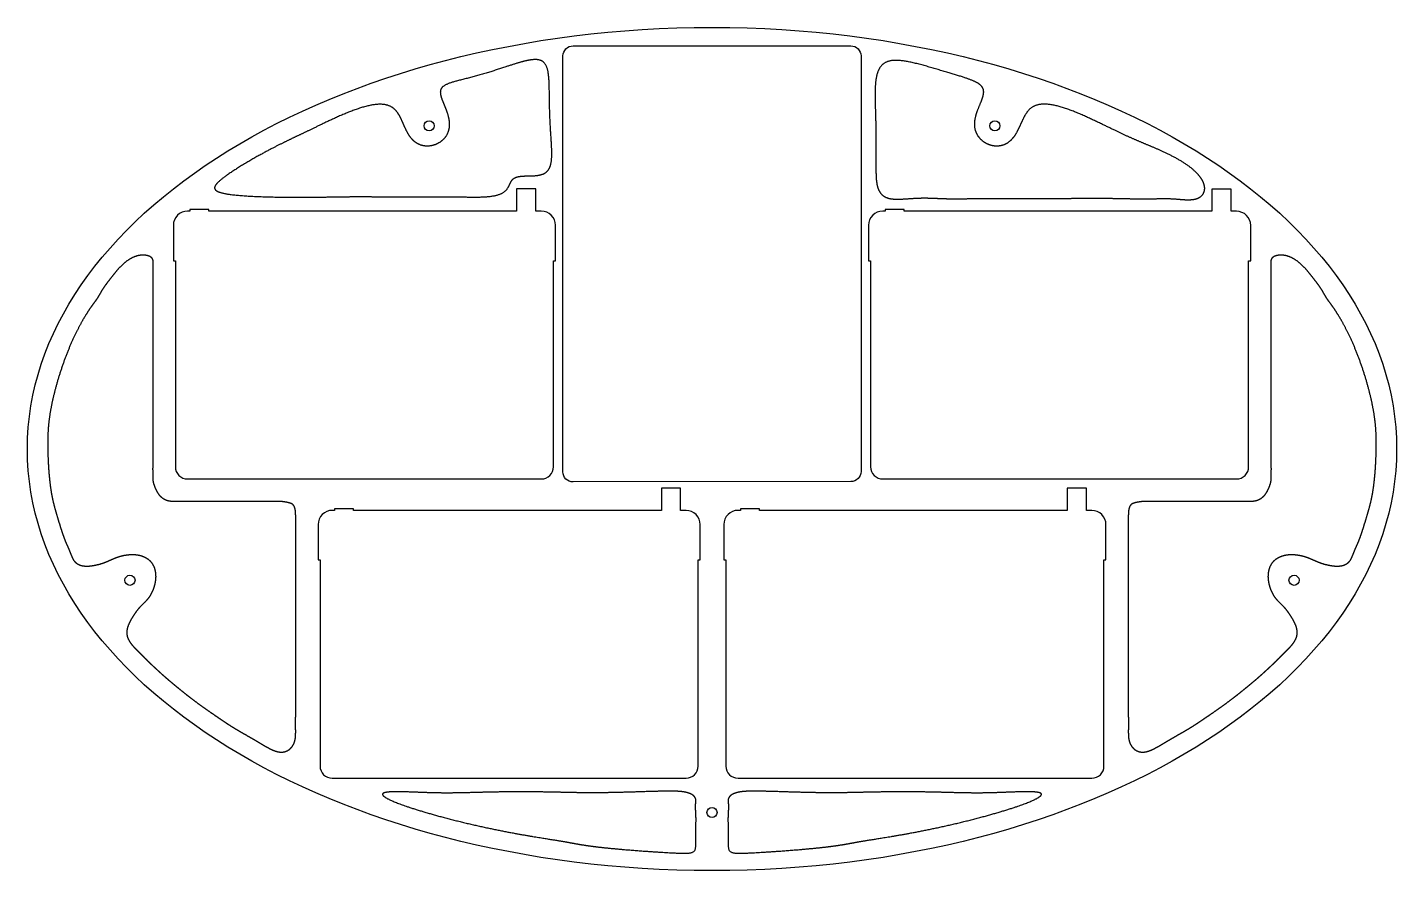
# Model space of a CAD drawing. Header units: inches. Extents: x -16.9 to 16.9, y -10.4 to 10.4.
import ezdxf

# ---------------------------------------------------------------- set-up
doc = ezdxf.new("R2010")
doc.units = ezdxf.units.IN
doc.layers.get('0').update_dxf_attribs({"linetype": 'CONTINUOUS'})

msp = doc.modelspace()

# ---------------------------------------------------------------- linework, layer by layer
for points in [[(-3.437, -0.816, -0.414637), (-3.687, -0.566), (-3.687, 9.73, -0.414214), (-3.437, 9.98), (3.437, 9.98, -0.414214), (3.687, 9.73), (3.687, -0.556, -0.41379), (3.437, -0.806)], [(-4.833, 6.439), (-4.833, 5.889), (-12.446, 5.889), (-12.446, 5.929), (-12.916, 5.929), (-12.916, 5.889), (-12.976, 5.889, 0.414214), (-13.326, 5.539), (-13.326, 4.662), (-13.276, 4.662), (-13.276, -0.442, 0.414214), (-12.976, -0.742), (-4.223, -0.742, 0.414214), (-3.923, -0.442), (-3.923, 4.662), (-3.873, 4.662), (-3.873, 5.539, 0.414214), (-4.223, 5.889), (-4.358, 5.889), (-4.358, 6.439)], [(12.367, 5.885), (4.754, 5.885), (4.754, 5.929), (4.284, 5.929), (4.284, 5.889), (4.224, 5.889, 0.414214), (3.874, 5.539), (3.874, 4.662), (3.924, 4.662), (3.924, -0.442, 0.414214), (4.224, -0.742), (12.977, -0.742, 0.414214), (13.277, -0.442), (13.277, 4.662), (13.327, 4.662), (13.327, 5.535, 0.414214), (12.977, 5.885), (12.842, 5.885), (12.842, 6.435), (12.367, 6.435)], [(-1.253, -1.522), (-8.866, -1.522), (-8.866, -1.48), (-9.336, -1.48), (-9.336, -1.519), (-9.396, -1.519, 0.414214), (-9.746, -1.869), (-9.746, -2.746), (-9.696, -2.746), (-9.696, -7.85, 0.414214), (-9.396, -8.15), (-0.643, -8.15, 0.414214), (-0.343, -7.85), (-0.343, -2.746), (-0.293, -2.746), (-0.293, -1.872, 0.414214), (-0.643, -1.522), (-0.778, -1.522), (-0.778, -0.972), (-1.253, -0.972)], [(8.787, -1.522), (1.173, -1.522), (1.173, -1.48), (0.704, -1.48), (0.704, -1.519), (0.644, -1.519, 0.414214), (0.294, -1.869), (0.294, -2.746), (0.344, -2.746), (0.344, -7.85, 0.414214), (0.644, -8.15), (9.397, -8.15, 0.414214), (9.697, -7.85), (9.697, -2.746), (9.747, -2.746), (9.747, -1.872, 0.414214), (9.397, -1.522), (9.262, -1.522), (9.262, -0.972), (8.787, -0.972)]]:
    msp.add_lwpolyline(points, format="xyb", close=True)
for centre in [(-7, 8), (7, 8), (-14.4, -3.25), (14.4, -3.25), (0, -9)]:
    msp.add_circle(centre, 0.125)
msp.add_ellipse((0, 0), major_axis=(16.937, 0), ratio=0.616236)
for points in [[(-12.305, 6.456), (-12.307, 6.475), (-12.298, 6.517), (-12.246, 6.589), (-12.108, 6.708), (-11.853, 6.883), (-11.554, 7.068), (-11.247, 7.246), (-10.962, 7.401), (-10.71, 7.531), (-10.484, 7.641), (-10.27, 7.743), (-10.045, 7.85), (-9.793, 7.972), (-9.505, 8.112), (-9.187, 8.258), (-8.858, 8.394), (-8.54, 8.498), (-8.257, 8.549), (-8.028, 8.531), (-7.859, 8.442), (-7.743, 8.291), (-7.657, 8.101), (-7.576, 7.901), (-7.477, 7.719), (-7.346, 7.579), (-7.179, 7.497), (-6.988, 7.484), (-6.791, 7.54), (-6.622, 7.662), (-6.511, 7.837), (-6.48, 8.049), (-6.526, 8.278), (-6.616, 8.501), (-6.704, 8.697), (-6.742, 8.853), (-6.695, 8.965), (-6.551, 9.045), (-6.317, 9.112), (-6.014, 9.185), (-5.67, 9.278), (-5.312, 9.39), (-4.969, 9.505), (-4.662, 9.602), (-4.411, 9.654), (-4.225, 9.641), (-4.107, 9.544), (-4.046, 9.36), (-4.025, 9.096), (-4.023, 8.768), (-4.019, 8.4), (-4.004, 8.017), (-3.977, 7.649), (-3.955, 7.323), (-3.967, 7.064), (-4.035, 6.884), (-4.174, 6.787), (-4.375, 6.758), (-4.6, 6.762), (-4.797, 6.755), (-4.928, 6.705), (-4.99, 6.601), (-5.034, 6.47), (-5.124, 6.352), (-5.301, 6.274), (-5.562, 6.238), (-5.882, 6.233), (-6.226, 6.242), (-6.561, 6.248), (-6.877, 6.245), (-7.195, 6.242), (-7.513, 6.24), (-7.83, 6.241), (-8.137, 6.244), (-8.428, 6.247), (-8.699, 6.248), (-8.955, 6.247), (-9.21, 6.244), (-9.48, 6.239), (-9.782, 6.234), (-10.125, 6.231), (-10.513, 6.232), (-10.931, 6.239), (-11.353, 6.253), (-11.74, 6.278), (-12.055, 6.315), (-12.22, 6.359), (-12.285, 6.402), (-12.302, 6.437), (-12.305, 6.456)], [(12.178, 6.536), (12.186, 6.505), (12.195, 6.444), (12.186, 6.358), (12.133, 6.263), (12.013, 6.19), (11.855, 6.163), (11.673, 6.171), (11.479, 6.191), (11.28, 6.203), (11.082, 6.199), (10.887, 6.194), (10.691, 6.192), (10.489, 6.194), (10.272, 6.198), (10.036, 6.204), (9.781, 6.207), (9.51, 6.209), (9.229, 6.208), (8.946, 6.206), (8.666, 6.203), (8.395, 6.2), (8.132, 6.198), (7.874, 6.197), (7.615, 6.197), (7.351, 6.198), (7.081, 6.199), (6.807, 6.2), (6.543, 6.2), (6.304, 6.197), (6.092, 6.194), (5.902, 6.194), (5.727, 6.198), (5.558, 6.206), (5.385, 6.214), (5.203, 6.216), (5.01, 6.209), (4.808, 6.193), (4.606, 6.179), (4.421, 6.185), (4.267, 6.23), (4.156, 6.326), (4.09, 6.472), (4.061, 6.651), (4.055, 6.843), (4.057, 7.028), (4.058, 7.201), (4.056, 7.373), (4.054, 7.562), (4.053, 7.784), (4.052, 8.048), (4.044, 8.344), (4.033, 8.652), (4.032, 8.949), (4.055, 9.213), (4.119, 9.422), (4.236, 9.562), (4.413, 9.628), (4.647, 9.629), (4.929, 9.578), (5.245, 9.495), (5.576, 9.397), (5.901, 9.3), (6.198, 9.212), (6.444, 9.129), (6.622, 9.044), (6.719, 8.943), (6.736, 8.816), (6.687, 8.658), (6.604, 8.473), (6.524, 8.269), (6.483, 8.062), (6.507, 7.866), (6.598, 7.698), (6.744, 7.571), (6.92, 7.498), (7.101, 7.485), (7.266, 7.533), (7.405, 7.637), (7.516, 7.784), (7.603, 7.961), (7.68, 8.145), (7.765, 8.315), (7.878, 8.449), (8.033, 8.53), (8.237, 8.551), (8.487, 8.515), (8.771, 8.43), (9.074, 8.31), (9.378, 8.172), (9.67, 8.032), (9.939, 7.901), (10.183, 7.784), (10.409, 7.682), (10.625, 7.589), (10.843, 7.499), (11.07, 7.402), (11.308, 7.293), (11.55, 7.166), (11.779, 7.022), (11.976, 6.864), (12.091, 6.731), (12.147, 6.631), (12.17, 6.567), (12.178, 6.536)], [(-13.827, 4.662), (-13.825, 4.652), (-13.824, 4.632), (-13.825, 4.602), (-13.826, 4.565), (-13.827, 4.523), (-13.827, 4.484), (-13.827, 4.443), (-13.827, 4.392), (-13.827, 4.329), (-13.827, 4.257), (-13.827, 4.182), (-13.827, 4.113), (-13.827, 4.052), (-13.827, 3.998), (-13.827, 3.946), (-13.827, 3.891), (-13.826, 3.829), (-13.826, 3.763), (-13.826, 3.697), (-13.827, 3.638), (-13.827, 3.587), (-13.827, 3.542), (-13.827, 3.499), (-13.826, 3.452), (-13.825, 3.399), (-13.825, 3.337), (-13.825, 3.268), (-13.825, 3.195), (-13.826, 3.123), (-13.826, 3.058), (-13.827, 3.003), (-13.827, 2.958), (-13.827, 2.915), (-13.826, 2.868), (-13.826, 2.809), (-13.826, 2.737), (-13.826, 2.651), (-13.826, 2.556), (-13.827, 2.454), (-13.827, 2.348), (-13.826, 2.243), (-13.826, 2.139), (-13.826, 2.039), (-13.826, 1.941), (-13.826, 1.846), (-13.827, 1.751), (-13.827, 1.657), (-13.827, 1.56), (-13.828, 1.457), (-13.828, 1.347), (-13.828, 1.227), (-13.827, 1.096), (-13.826, 0.955), (-13.825, 0.805), (-13.824, 0.647), (-13.823, 0.486), (-13.822, 0.327), (-13.822, 0.172), (-13.822, 0.028), (-13.823, -0.104), (-13.825, -0.22), (-13.827, -0.32), (-13.829, -0.404), (-13.83, -0.476), (-13.83, -0.539), (-13.828, -0.597), (-13.826, -0.65), (-13.825, -0.696), (-13.827, -0.732), (-13.827, -0.77), (-13.817, -0.83), (-13.794, -0.909), (-13.757, -1.002), (-13.709, -1.093), (-13.652, -1.171), (-13.588, -1.229), (-13.519, -1.268), (-13.445, -1.29), (-13.368, -1.3), (-13.288, -1.303), (-13.205, -1.303), (-13.121, -1.302), (-13.035, -1.301), (-12.951, -1.3), (-12.872, -1.3), (-12.803, -1.3), (-12.748, -1.3), (-12.708, -1.3), (-12.67, -1.3), (-12.611, -1.3), (-12.531, -1.3), (-12.44, -1.3), (-12.348, -1.3), (-12.266, -1.3), (-12.195, -1.3), (-12.133, -1.3), (-12.073, -1.3), (-12.01, -1.3), (-11.941, -1.3), (-11.867, -1.3), (-11.788, -1.3), (-11.707, -1.3), (-11.629, -1.3), (-11.555, -1.3), (-11.487, -1.3), (-11.426, -1.3), (-11.372, -1.3), (-11.32, -1.3), (-11.269, -1.3), (-11.215, -1.3), (-11.156, -1.3), (-11.097, -1.3), (-11.041, -1.3), (-10.992, -1.3), (-10.948, -1.3), (-10.907, -1.3), (-10.864, -1.3), (-10.819, -1.301), (-10.776, -1.3), (-10.736, -1.299), (-10.697, -1.298), (-10.654, -1.3), (-10.604, -1.306), (-10.547, -1.315), (-10.489, -1.326), (-10.433, -1.339), (-10.385, -1.359), (-10.348, -1.392), (-10.322, -1.443), (-10.307, -1.511), (-10.301, -1.585), (-10.299, -1.655), (-10.3, -1.711), (-10.3, -1.751), (-10.3, -1.784), (-10.3, -1.822), (-10.3, -1.868), (-10.3, -1.921), (-10.3, -1.977), (-10.3, -2.033), (-10.3, -2.093), (-10.3, -2.159), (-10.3, -2.235), (-10.3, -2.321), (-10.3, -2.418), (-10.3, -2.52), (-10.3, -2.625), (-10.3, -2.728), (-10.3, -2.827), (-10.3, -2.92), (-10.3, -3.007), (-10.3, -3.091), (-10.3, -3.176), (-10.3, -3.263), (-10.3, -3.354), (-10.3, -3.45), (-10.3, -3.55), (-10.3, -3.651), (-10.3, -3.75), (-10.3, -3.845), (-10.3, -3.936), (-10.3, -4.022), (-10.3, -4.105), (-10.3, -4.189), (-10.3, -4.277), (-10.3, -4.37), (-10.3, -4.473), (-10.3, -4.583), (-10.3, -4.699), (-10.3, -4.818), (-10.3, -4.937), (-10.3, -5.051), (-10.3, -5.158), (-10.3, -5.256), (-10.3, -5.343), (-10.3, -5.422), (-10.3, -5.495), (-10.3, -5.564), (-10.3, -5.633), (-10.3, -5.705), (-10.3, -5.78), (-10.3, -5.86), (-10.3, -5.946), (-10.3, -6.037), (-10.299, -6.133), (-10.299, -6.232), (-10.299, -6.332), (-10.299, -6.431), (-10.299, -6.528), (-10.3, -6.62), (-10.301, -6.707), (-10.302, -6.789), (-10.301, -6.866), (-10.3, -6.94), (-10.3, -7.01), (-10.3, -7.079), (-10.305, -7.147), (-10.316, -7.214), (-10.337, -7.281), (-10.37, -7.345), (-10.414, -7.404), (-10.471, -7.453), (-10.537, -7.488), (-10.612, -7.506), (-10.693, -7.506), (-10.779, -7.489), (-10.868, -7.456), (-10.959, -7.411), (-11.052, -7.36), (-11.145, -7.304), (-11.238, -7.248), (-11.33, -7.193), (-11.42, -7.141), (-11.508, -7.09), (-11.593, -7.042), (-11.676, -6.994), (-11.757, -6.947), (-11.836, -6.899), (-11.913, -6.85), (-11.99, -6.801), (-12.066, -6.75), (-12.143, -6.698), (-12.222, -6.644), (-12.304, -6.589), (-12.388, -6.531), (-12.476, -6.47), (-12.568, -6.405), (-12.662, -6.337), (-12.76, -6.265), (-12.859, -6.191), (-12.959, -6.114), (-13.057, -6.037), (-13.152, -5.96), (-13.242, -5.887), (-13.325, -5.818), (-13.401, -5.754), (-13.47, -5.696), (-13.533, -5.641), (-13.591, -5.59), (-13.648, -5.539), (-13.705, -5.487), (-13.765, -5.432), (-13.827, -5.374), (-13.891, -5.314), (-13.952, -5.255), (-14.01, -5.198), (-14.061, -5.147), (-14.106, -5.101), (-14.145, -5.061), (-14.182, -5.024), (-14.218, -4.987), (-14.256, -4.95), (-14.297, -4.909), (-14.338, -4.863), (-14.379, -4.812), (-14.417, -4.757), (-14.448, -4.697), (-14.47, -4.633), (-14.481, -4.568), (-14.479, -4.501), (-14.466, -4.432), (-14.442, -4.362), (-14.41, -4.29), (-14.371, -4.218), (-14.328, -4.147), (-14.284, -4.079), (-14.239, -4.017), (-14.196, -3.961), (-14.153, -3.913), (-14.111, -3.87), (-14.07, -3.83), (-14.027, -3.788), (-13.982, -3.741), (-13.937, -3.684), (-13.892, -3.617), (-13.85, -3.538), (-13.812, -3.447), (-13.783, -3.346), (-13.764, -3.237), (-13.76, -3.124), (-13.773, -3.013), (-13.805, -2.909), (-13.856, -2.816), (-13.927, -2.739), (-14.016, -2.679), (-14.118, -2.638), (-14.229, -2.615), (-14.343, -2.609), (-14.455, -2.616), (-14.56, -2.633), (-14.655, -2.658), (-14.741, -2.687), (-14.819, -2.72), (-14.896, -2.754), (-14.974, -2.789), (-15.058, -2.822), (-15.151, -2.852), (-15.252, -2.877), (-15.356, -2.895), (-15.46, -2.902), (-15.556, -2.897), (-15.64, -2.878), (-15.709, -2.844), (-15.763, -2.797), (-15.804, -2.739), (-15.836, -2.673), (-15.864, -2.602), (-15.892, -2.531), (-15.92, -2.463), (-15.947, -2.4), (-15.973, -2.343), (-15.996, -2.292), (-16.015, -2.244), (-16.034, -2.194), (-16.053, -2.137), (-16.076, -2.069), (-16.102, -1.989), (-16.131, -1.898), (-16.162, -1.797), (-16.195, -1.691), (-16.228, -1.581), (-16.258, -1.471), (-16.287, -1.362), (-16.312, -1.255), (-16.334, -1.149), (-16.352, -1.044), (-16.369, -0.937), (-16.382, -0.827), (-16.394, -0.714), (-16.405, -0.596), (-16.414, -0.475), (-16.421, -0.351), (-16.427, -0.226), (-16.432, -0.1), (-16.434, 0.025), (-16.435, 0.148), (-16.434, 0.268), (-16.43, 0.386), (-16.423, 0.502), (-16.413, 0.618), (-16.4, 0.735), (-16.382, 0.856), (-16.361, 0.98), (-16.336, 1.111), (-16.306, 1.248), (-16.271, 1.393), (-16.232, 1.544), (-16.187, 1.701), (-16.138, 1.864), (-16.083, 2.029), (-16.024, 2.197), (-15.961, 2.364), (-15.894, 2.529), (-15.824, 2.689), (-15.753, 2.842), (-15.68, 2.986), (-15.609, 3.119), (-15.54, 3.24), (-15.474, 3.347), (-15.415, 3.44), (-15.361, 3.519), (-15.314, 3.584), (-15.275, 3.638), (-15.241, 3.683), (-15.212, 3.725), (-15.186, 3.767), (-15.161, 3.811), (-15.134, 3.859), (-15.105, 3.91), (-15.072, 3.964), (-15.033, 4.021), (-14.989, 4.082), (-14.938, 4.148), (-14.881, 4.222), (-14.818, 4.302), (-14.747, 4.389), (-14.669, 4.48), (-14.582, 4.569), (-14.486, 4.65), (-14.382, 4.719), (-14.272, 4.77), (-14.16, 4.799), (-14.051, 4.805), (-13.955, 4.79), (-13.881, 4.757), (-13.845, 4.721), (-13.833, 4.692), (-13.828, 4.672), (-13.827, 4.662)], [(13.826, 4.662), (13.828, 4.672), (13.833, 4.692), (13.845, 4.721), (13.881, 4.757), (13.955, 4.79), (14.051, 4.805), (14.16, 4.799), (14.272, 4.77), (14.382, 4.719), (14.486, 4.65), (14.582, 4.569), (14.669, 4.48), (14.747, 4.389), (14.818, 4.302), (14.881, 4.222), (14.938, 4.148), (14.989, 4.082), (15.033, 4.021), (15.072, 3.964), (15.105, 3.91), (15.134, 3.859), (15.161, 3.811), (15.186, 3.767), (15.212, 3.725), (15.241, 3.683), (15.275, 3.638), (15.314, 3.584), (15.361, 3.519), (15.415, 3.44), (15.474, 3.347), (15.54, 3.24), (15.609, 3.119), (15.68, 2.986), (15.753, 2.842), (15.824, 2.689), (15.894, 2.529), (15.961, 2.364), (16.024, 2.197), (16.083, 2.029), (16.138, 1.864), (16.187, 1.701), (16.232, 1.544), (16.271, 1.393), (16.306, 1.248), (16.336, 1.111), (16.361, 0.98), (16.382, 0.856), (16.4, 0.735), (16.413, 0.618), (16.423, 0.502), (16.43, 0.386), (16.434, 0.268), (16.435, 0.148), (16.434, 0.025), (16.432, -0.1), (16.427, -0.226), (16.421, -0.351), (16.414, -0.475), (16.405, -0.596), (16.394, -0.714), (16.382, -0.827), (16.369, -0.937), (16.352, -1.044), (16.334, -1.149), (16.312, -1.255), (16.287, -1.362), (16.258, -1.471), (16.228, -1.581), (16.195, -1.691), (16.162, -1.797), (16.131, -1.898), (16.102, -1.989), (16.076, -2.069), (16.053, -2.137), (16.034, -2.194), (16.015, -2.244), (15.996, -2.292), (15.973, -2.343), (15.947, -2.4), (15.92, -2.463), (15.892, -2.531), (15.864, -2.602), (15.836, -2.673), (15.804, -2.739), (15.763, -2.797), (15.709, -2.844), (15.64, -2.878), (15.556, -2.897), (15.46, -2.902), (15.356, -2.895), (15.252, -2.877), (15.151, -2.852), (15.058, -2.822), (14.974, -2.789), (14.896, -2.754), (14.819, -2.72), (14.741, -2.687), (14.655, -2.658), (14.56, -2.633), (14.455, -2.616), (14.343, -2.609), (14.229, -2.615), (14.118, -2.638), (14.016, -2.679), (13.927, -2.739), (13.856, -2.816), (13.805, -2.909), (13.773, -3.013), (13.76, -3.124), (13.764, -3.237), (13.783, -3.346), (13.812, -3.447), (13.85, -3.538), (13.892, -3.617), (13.937, -3.684), (13.982, -3.741), (14.027, -3.788), (14.07, -3.83), (14.111, -3.87), (14.153, -3.913), (14.196, -3.961), (14.239, -4.017), (14.284, -4.079), (14.328, -4.147), (14.371, -4.218), (14.41, -4.29), (14.442, -4.362), (14.466, -4.432), (14.479, -4.501), (14.481, -4.568), (14.47, -4.633), (14.448, -4.697), (14.417, -4.757), (14.379, -4.812), (14.338, -4.863), (14.297, -4.909), (14.256, -4.95), (14.218, -4.987), (14.182, -5.024), (14.145, -5.061), (14.106, -5.101), (14.061, -5.147), (14.01, -5.198), (13.952, -5.255), (13.891, -5.314), (13.827, -5.374), (13.765, -5.432), (13.705, -5.487), (13.648, -5.539), (13.591, -5.59), (13.533, -5.641), (13.47, -5.696), (13.401, -5.754), (13.325, -5.818), (13.242, -5.887), (13.152, -5.96), (13.057, -6.037), (12.959, -6.114), (12.859, -6.191), (12.76, -6.265), (12.662, -6.337), (12.568, -6.405), (12.476, -6.47), (12.388, -6.531), (12.304, -6.589), (12.222, -6.644), (12.143, -6.698), (12.066, -6.75), (11.99, -6.801), (11.913, -6.85), (11.836, -6.899), (11.757, -6.947), (11.676, -6.994), (11.593, -7.042), (11.508, -7.09), (11.42, -7.141), (11.33, -7.193), (11.238, -7.248), (11.145, -7.304), (11.052, -7.36), (10.959, -7.411), (10.868, -7.456), (10.779, -7.489), (10.693, -7.506), (10.612, -7.506), (10.537, -7.488), (10.471, -7.453), (10.414, -7.404), (10.37, -7.345), (10.337, -7.281), (10.316, -7.214), (10.305, -7.147), (10.3, -7.079), (10.3, -7.01), (10.3, -6.94), (10.301, -6.866), (10.302, -6.789), (10.301, -6.707), (10.3, -6.62), (10.299, -6.528), (10.299, -6.431), (10.299, -6.332), (10.299, -6.232), (10.299, -6.133), (10.3, -6.037), (10.3, -5.946), (10.3, -5.86), (10.3, -5.78), (10.3, -5.705), (10.3, -5.633), (10.3, -5.564), (10.3, -5.495), (10.3, -5.422), (10.3, -5.343), (10.3, -5.256), (10.3, -5.158), (10.3, -5.051), (10.3, -4.937), (10.3, -4.818), (10.3, -4.699), (10.3, -4.583), (10.3, -4.473), (10.3, -4.37), (10.3, -4.277), (10.3, -4.189), (10.3, -4.105), (10.3, -4.022), (10.3, -3.936), (10.3, -3.845), (10.3, -3.75), (10.3, -3.651), (10.3, -3.55), (10.3, -3.45), (10.3, -3.354), (10.3, -3.263), (10.3, -3.176), (10.3, -3.091), (10.3, -3.007), (10.3, -2.92), (10.3, -2.827), (10.3, -2.728), (10.3, -2.625), (10.3, -2.52), (10.3, -2.418), (10.3, -2.321), (10.3, -2.235), (10.3, -2.159), (10.3, -2.093), (10.3, -2.033), (10.3, -1.977), (10.3, -1.921), (10.3, -1.868), (10.3, -1.822), (10.3, -1.784), (10.3, -1.751), (10.3, -1.711), (10.299, -1.655), (10.301, -1.585), (10.307, -1.511), (10.322, -1.443), (10.348, -1.392), (10.385, -1.359), (10.433, -1.339), (10.489, -1.326), (10.547, -1.315), (10.604, -1.306), (10.654, -1.3), (10.697, -1.298), (10.736, -1.299), (10.776, -1.3), (10.819, -1.301), (10.864, -1.3), (10.907, -1.3), (10.948, -1.3), (10.992, -1.3), (11.041, -1.3), (11.097, -1.3), (11.156, -1.3), (11.215, -1.3), (11.269, -1.3), (11.32, -1.3), (11.372, -1.3), (11.426, -1.3), (11.487, -1.3), (11.555, -1.3), (11.629, -1.3), (11.707, -1.3), (11.788, -1.3), (11.867, -1.3), (11.941, -1.3), (12.01, -1.3), (12.073, -1.3), (12.133, -1.3), (12.195, -1.3), (12.266, -1.3), (12.348, -1.3), (12.44, -1.3), (12.531, -1.3), (12.611, -1.3), (12.67, -1.3), (12.708, -1.3), (12.748, -1.3), (12.803, -1.3), (12.872, -1.3), (12.951, -1.3), (13.035, -1.301), (13.121, -1.302), (13.205, -1.303), (13.288, -1.303), (13.368, -1.3), (13.445, -1.29), (13.519, -1.268), (13.588, -1.229), (13.652, -1.171), (13.709, -1.093), (13.757, -1.002), (13.794, -0.909), (13.817, -0.83), (13.827, -0.77), (13.827, -0.732), (13.825, -0.696), (13.826, -0.65), (13.828, -0.597), (13.83, -0.539), (13.83, -0.476), (13.829, -0.404), (13.827, -0.32), (13.825, -0.22), (13.823, -0.104), (13.822, 0.028), (13.822, 0.172), (13.822, 0.327), (13.823, 0.486), (13.824, 0.647), (13.825, 0.805), (13.826, 0.955), (13.827, 1.096), (13.828, 1.227), (13.828, 1.347), (13.828, 1.457), (13.827, 1.56), (13.827, 1.657), (13.827, 1.751), (13.826, 1.846), (13.826, 1.941), (13.826, 2.039), (13.826, 2.139), (13.826, 2.243), (13.826, 2.348), (13.826, 2.454), (13.826, 2.556), (13.826, 2.651), (13.826, 2.737), (13.826, 2.809), (13.826, 2.868), (13.827, 2.915), (13.827, 2.958), (13.827, 3.003), (13.826, 3.058), (13.826, 3.123), (13.825, 3.195), (13.825, 3.268), (13.825, 3.337), (13.825, 3.399), (13.826, 3.452), (13.827, 3.499), (13.827, 3.542), (13.827, 3.587), (13.826, 3.638), (13.826, 3.697), (13.826, 3.763), (13.826, 3.829), (13.826, 3.891), (13.827, 3.946), (13.827, 3.998), (13.826, 4.052), (13.826, 4.113), (13.826, 4.182), (13.826, 4.257), (13.826, 4.329), (13.826, 4.392), (13.826, 4.443), (13.827, 4.484), (13.827, 4.523), (13.826, 4.565), (13.825, 4.602), (13.824, 4.632), (13.825, 4.652), (13.826, 4.662)], [(-8.146, -8.536), (-8.14, -8.526), (-8.114, -8.508), (-8.039, -8.49), (-7.876, -8.481), (-7.605, -8.486), (-7.305, -8.498), (-7.007, -8.51), (-6.723, -8.517), (-6.453, -8.517), (-6.186, -8.513), (-5.908, -8.505), (-5.608, -8.497), (-5.284, -8.49), (-4.941, -8.487), (-4.593, -8.487), (-4.254, -8.489), (-3.938, -8.495), (-3.651, -8.501), (-3.391, -8.507), (-3.146, -8.511), (-2.894, -8.512), (-2.617, -8.509), (-2.304, -8.503), (-1.956, -8.493), (-1.595, -8.481), (-1.254, -8.471), (-0.969, -8.467), (-0.751, -8.475), (-0.607, -8.503), (-0.453, -8.557), (-0.376, -8.663), (-0.415, -8.8), (-0.408, -8.903), (-0.395, -9.035), (-0.394, -9.227), (-0.401, -9.463), (-0.401, -9.696), (-0.395, -9.877), (-0.421, -9.981), (-0.561, -10.016), (-0.873, -10.005), (-1.37, -9.976), (-1.918, -9.938), (-2.412, -9.896), (-2.811, -9.855), (-3.107, -9.816), (-3.322, -9.78), (-3.492, -9.748), (-3.66, -9.717), (-3.86, -9.684), (-4.114, -9.644), (-4.435, -9.592), (-4.825, -9.525), (-5.276, -9.44), (-5.774, -9.334), (-6.296, -9.212), (-6.811, -9.077), (-7.286, -8.938), (-7.685, -8.806), (-7.98, -8.688), (-8.114, -8.613), (-8.153, -8.57), (-8.153, -8.546), (-8.146, -8.536)], [(8.146, -8.536), (8.153, -8.546), (8.153, -8.57), (8.114, -8.613), (7.98, -8.688), (7.685, -8.806), (7.286, -8.938), (6.811, -9.077), (6.296, -9.212), (5.774, -9.334), (5.276, -9.44), (4.825, -9.525), (4.435, -9.592), (4.114, -9.644), (3.86, -9.684), (3.66, -9.717), (3.492, -9.748), (3.322, -9.78), (3.107, -9.816), (2.811, -9.855), (2.412, -9.896), (1.918, -9.938), (1.37, -9.976), (0.873, -10.005), (0.561, -10.016), (0.421, -9.981), (0.395, -9.877), (0.401, -9.696), (0.401, -9.463), (0.394, -9.227), (0.395, -9.035), (0.408, -8.903), (0.415, -8.8), (0.376, -8.663), (0.453, -8.557), (0.607, -8.503), (0.751, -8.475), (0.969, -8.467), (1.254, -8.471), (1.595, -8.481), (1.956, -8.493), (2.304, -8.503), (2.617, -8.509), (2.894, -8.512), (3.146, -8.511), (3.391, -8.507), (3.651, -8.501), (3.938, -8.495), (4.254, -8.489), (4.593, -8.487), (4.941, -8.487), (5.284, -8.49), (5.608, -8.497), (5.908, -8.505), (6.186, -8.513), (6.453, -8.517), (6.723, -8.517), (7.007, -8.51), (7.305, -8.498), (7.605, -8.486), (7.876, -8.481), (8.039, -8.49), (8.114, -8.508), (8.14, -8.526), (8.146, -8.536)]]:
    msp.add_open_spline(points, degree=5)

doc.saveas('drawing.dxf')
